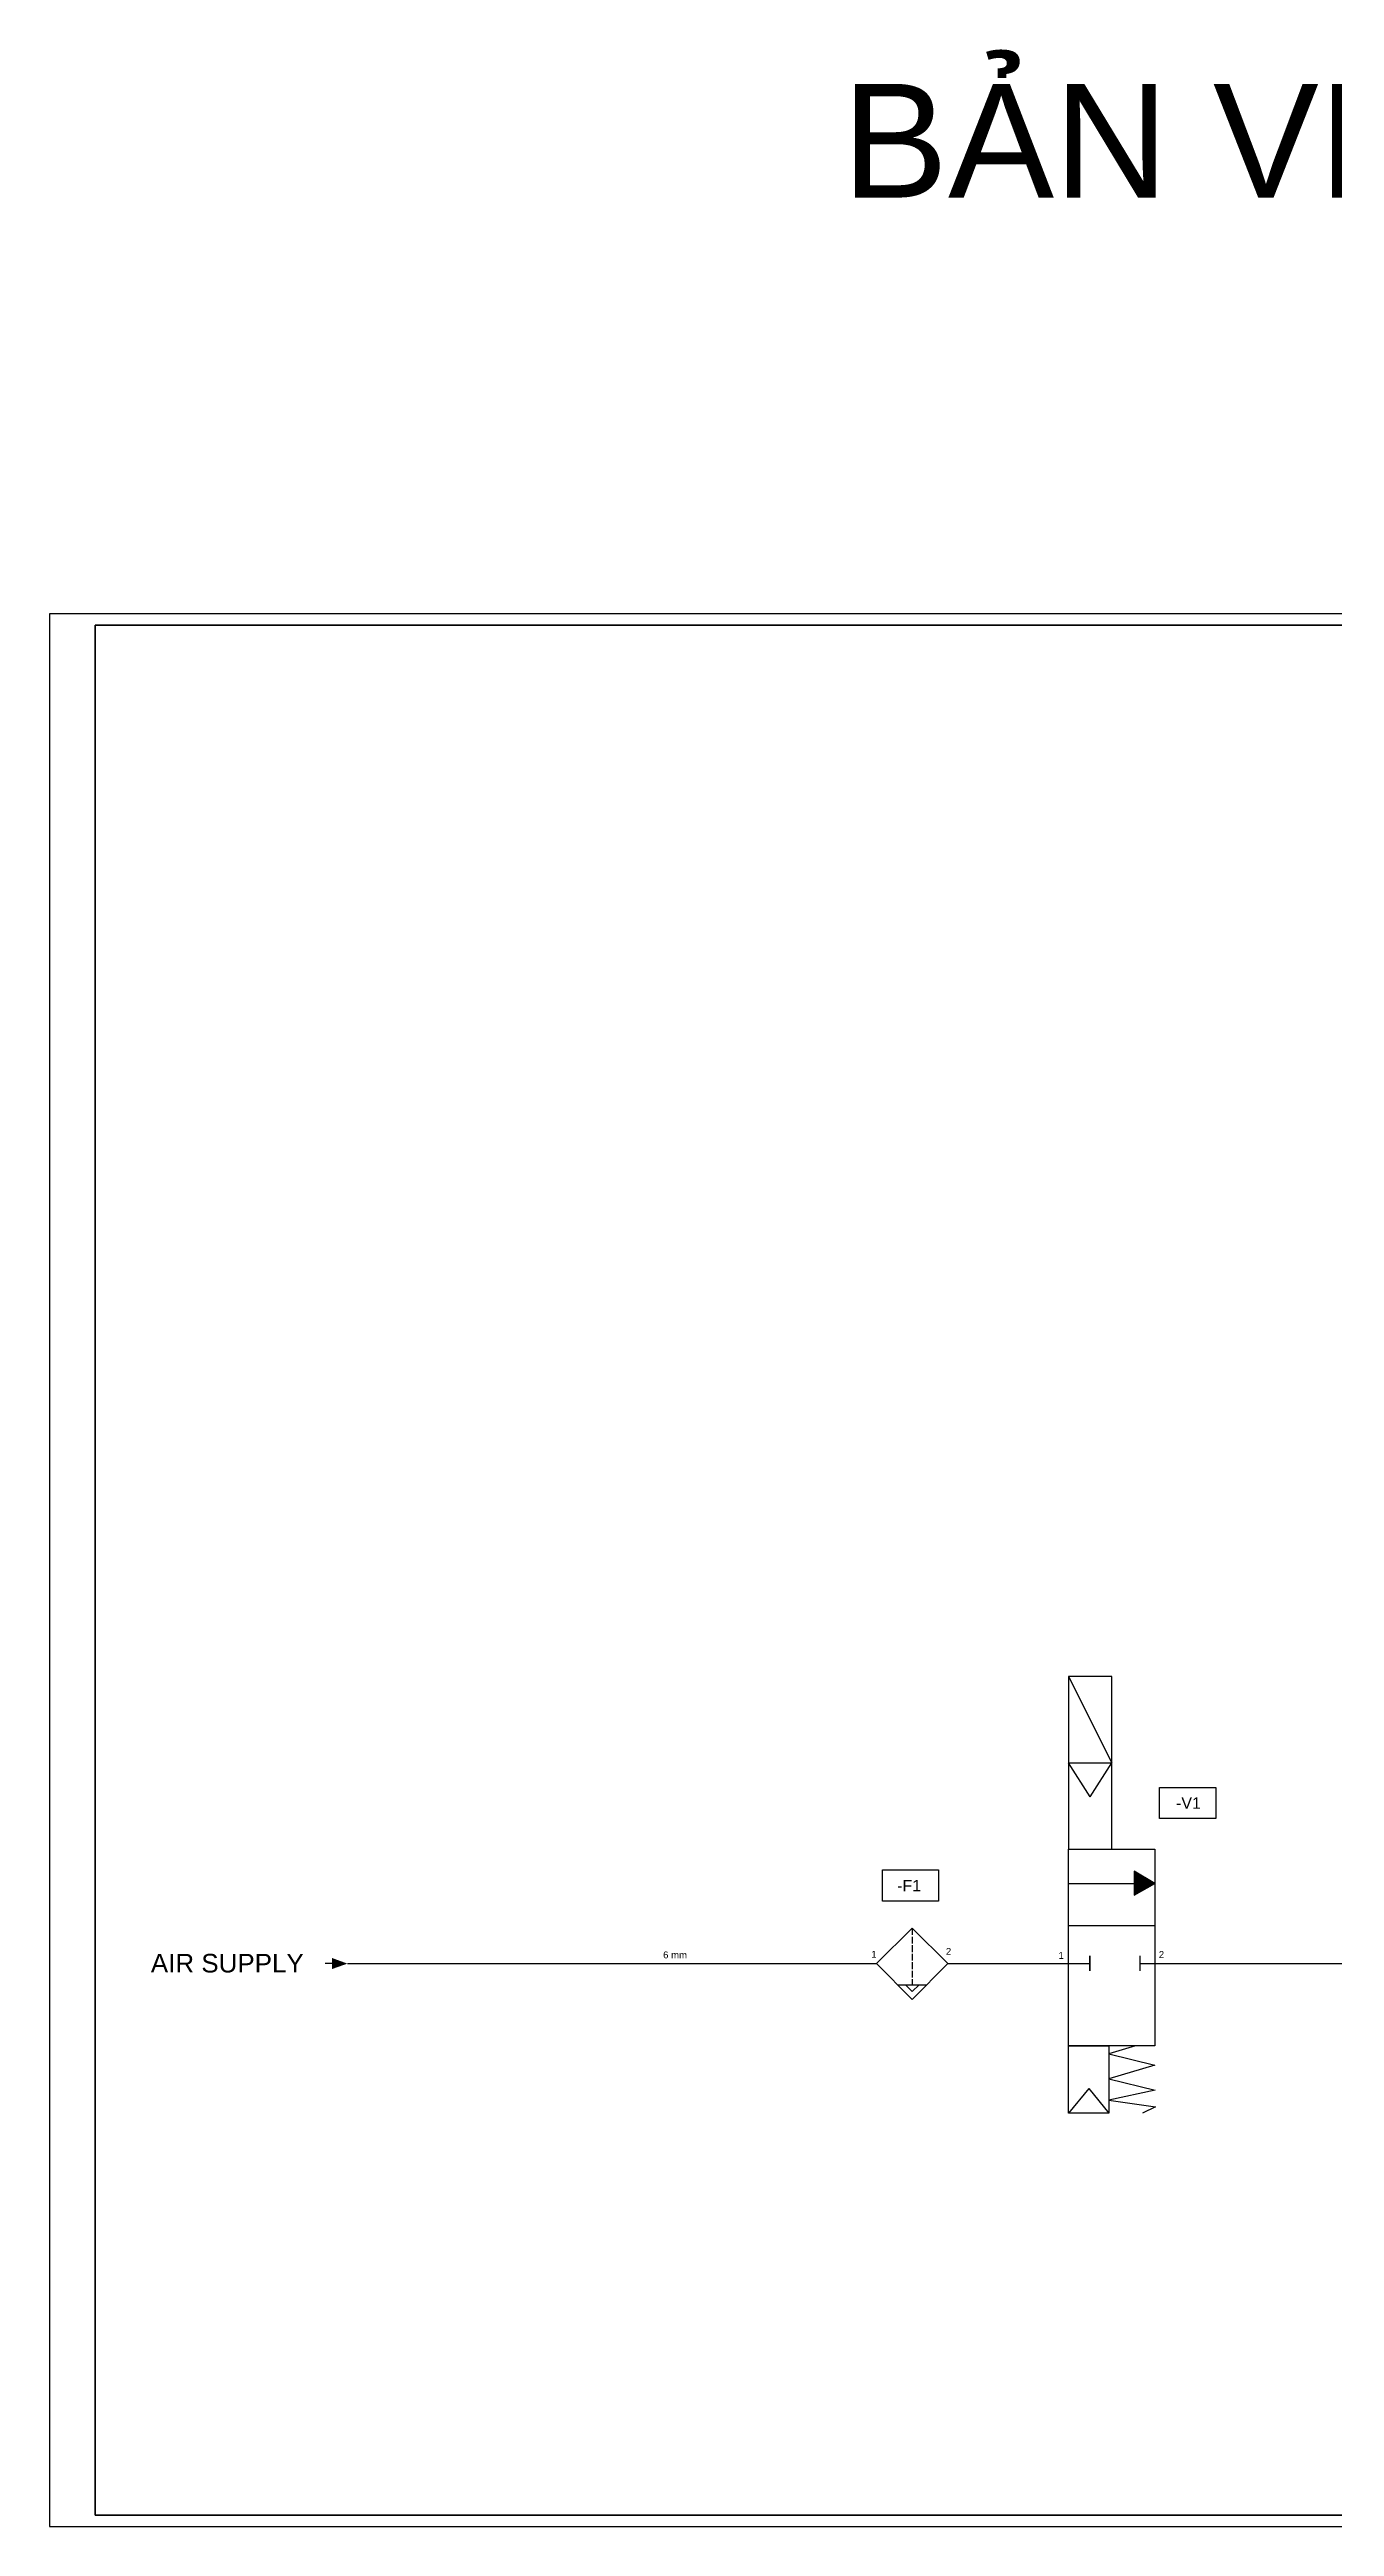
# Model space of a CAD drawing. Header units: inches. Extents: x 202 to 3097, y 126 to 1215.
# Drawn here: x 1908 to 2473, y 126 to 1215 of the extents above; entities that cross this region are included whole.
import ezdxf

# ---------------------------------------------------------------- set-up
doc = ezdxf.new("R2010")
doc.units = ezdxf.units.IN
doc.header["$MEASUREMENT"] = 0
doc.linetypes.add('AM_ISO02W050x2', pattern=[3.75, 3, -0.75])
doc.layers.add('0-netdam', color=7, linetype='Continuous', lineweight=30)
doc.layers.add('Nét đứt', color=7, linetype='AM_ISO02W050x2')
doc.layers.add('PDF2_Text', color=7, linetype='Continuous')
doc.styles.add('Kiểu 1', font='arial.ttf', dxfattribs={"height": 5})

msp = doc.modelspace()

# ---------------------------------------------------------------- linework, layer by layer
for p, q in [((3097.2, 966.5), (1908.2, 966.5)), ((1908.2, 966.5), (1908.2, 125.5)), ((2356.1, 499.2), (2375.2, 461.3)), ((2356.1, 461.3), (2375.2, 461.3)), ((2365.6, 446.3), (2356.1, 461.3)), ((2365.6, 446.3), (2375.2, 461.3)), ((2356.1, 408.2), (2384.9, 408.2)), ((2384.9, 413.6), (2384.9, 403.1)), ((2394, 408.2), (2384.9, 413.6)), ((2384.9, 403.1), (2394, 408.2)), ((2271.7, 373), (2287.4, 388.6)), ((2303.1, 373), (2287.4, 388.6)), ((2356.1, 389.7), (2394, 389.7)), ((2032.3, 373), (2029.3, 373)), ((2039.1, 373), (2271.7, 373)), ((2271.7, 373), (2287.4, 357.3)), ((2303.1, 373), (2287.4, 357.3)), ((2303.1, 373), (2365.5, 373)), ((2365.5, 376.4), (2365.5, 369.9)), ((2387.4, 373), (2451.2, 373)), ((2451.2, 373), (2557.1, 373)), ((2281, 363.7), (2293.7, 363.7)), ((2287.4, 360.8), (2284.4, 363.7)), ((2287.4, 360.8), (2290.4, 363.7)), ((2385.5, 336.9), (2373.9, 333.4)), ((2373.9, 333.4), (2394, 328.4)), ((2394, 328.4), (2373.9, 322.3)), ((2365, 318.1), (2356.1, 307.2)), ((2365, 318.1), (2373.9, 307.2)), ((2373.9, 322.3), (2394.2, 317.3)), ((2394.2, 317.3), (2373.9, 312.9)), ((2373.9, 312.9), (2394.3, 310.1)), ((2394.3, 310.1), (2388.6, 307.2)), ((1908.2, 125.5), (3097.2, 125.5))]:
    msp.add_line(p, q)
at = {"lineweight": 35}
for p, q in [((3092.2, 961.5), (1928.2, 961.5)), ((1928.2, 961.5), (1928.2, 130.5)), ((3092.2, 130.5), (1928.2, 130.5))]:
    msp.add_line(p, q, dxfattribs=at)
for points in [[(2356.1, 423.4), (2375.2, 423.4), (2375.2, 499.2), (2356.1, 499.2)], [(2396.1, 450.5), (2420.8, 450.5), (2420.8, 436.8), (2396.1, 436.8)], [(2274.3, 414.2), (2298.9, 414.2), (2298.9, 400.5), (2274.3, 400.5)], [(2356.1, 423.4), (2394, 423.4), (2394, 336.8), (2356.1, 336.8)], [(2356.1, 336.8), (2373.9, 336.8), (2373.9, 307.2), (2356.1, 307.2)]]:
    msp.add_lwpolyline(points, close=True)
for points in [[(2365.5, 369.9), (2365.5, 376.4)], [(2387.4, 376.4), (2387.4, 369.9)]]:
    msp.add_lwpolyline(points)
at = {"layer": '0-netdam', "lineweight": 35, "transparency": 33554559}
for points in [[(2384.9, 413.6), (2394, 408.2), (2384.9, 408.2)], [(2394, 408.2), (2384.9, 408.2), (2384.9, 403.1)], [(2032.3, 375.5), (2039.1, 373), (2032.3, 373)], [(2039.1, 373), (2032.3, 373), (2032.3, 370.6)]]:
    msp.add_solid(points, dxfattribs=at)
at = {"layer": 'Nét đứt'}
msp.add_line((2287.4, 388.6), (2287.4, 363.7), dxfattribs=at)

# ---------------------------------------------------------------- texts
at = {"layer": 'PDF2_Text', "color": 7, "attachment_point": 7, "style": 'Kiểu 1'}
for s, insert, char_height, width in [('\\pxqc;{\\C256;BẢN VẼ KHÍ NÉN}', (2219.7, 1149.5), 50, 632.63), ('{\\C256;-V1}', (2403.4, 441.1), 5, 20.104), ('{\\C256;-F1}', (2280.8, 404.8), 5, 20.104), ('{\\C256;AIR SUPPLY}', (1952.7, 369), 8.167, 67.538), ('{\\C256;6 mm}', (2177.9, 375.3), 3, 20.104), ('{\\C256;1}', (2269.4, 375.6), 3, 20.104), ('{\\C256;2}', (2302.2, 376.9), 3, 20.104), ('{\\C256;1}', (2351.7, 375.1), 3, 20.104), ('{\\C256;2}', (2395.8, 375.5), 3, 20.104)]:
    msp.add_mtext(s, dxfattribs=dict(at, insert=insert, char_height=char_height, width=width))

doc.saveas('drawing.dxf')
